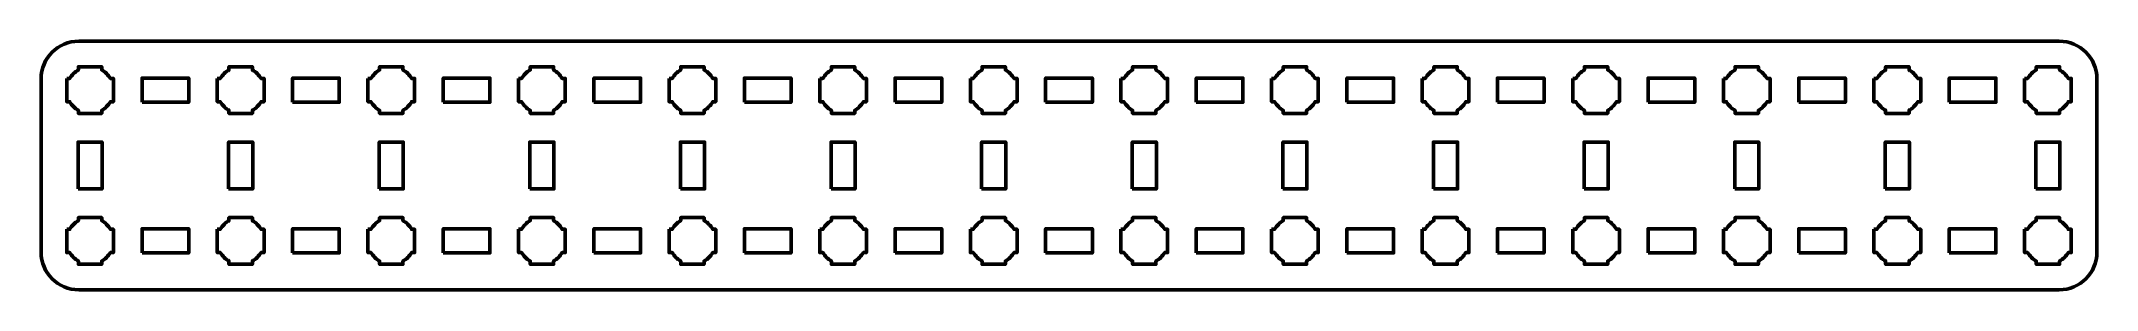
# Model space of a CAD drawing. Header units: centimetres. Extents: x -24.1 to 3.1, y -16.5 to -13.2.
import ezdxf

# ---------------------------------------------------------------- set-up
doc = ezdxf.new("R2010")
doc.units = ezdxf.units.CM
doc.header["$MEASUREMENT"] = 0
doc.layers.add('Layer 1', color=7, linetype='Continuous')

msp = doc.modelspace()

# ---------------------------------------------------------------- linework, layer by layer
at = {"layer": 'Layer 1', "color": 250, "lineweight": 53}
for points in [[(-22.81, -14.01), (-22.19, -14.01), (-22.19, -13.69), (-22.81, -13.69), (-22.81, -14.01)], [(-20.81, -14.01), (-20.19, -14.01), (-20.19, -13.69), (-20.81, -13.69), (-20.81, -14.01)], [(-18.81, -14.01), (-18.19, -14.01), (-18.19, -13.69), (-18.81, -13.69), (-18.81, -14.01)], [(-16.81, -14.01), (-16.19, -14.01), (-16.19, -13.69), (-16.81, -13.69), (-16.81, -14.01)], [(-14.81, -14.01), (-14.19, -14.01), (-14.19, -13.69), (-14.81, -13.69), (-14.81, -14.01)], [(-12.81, -14.01), (-12.19, -14.01), (-12.19, -13.69), (-12.81, -13.69), (-12.81, -14.01)], [(-10.81, -14.01), (-10.19, -14.01), (-10.19, -13.69), (-10.81, -13.69), (-10.81, -14.01)], [(-8.81, -14.01), (-8.19, -14.01), (-8.19, -13.69), (-8.81, -13.69), (-8.81, -14.01)], [(-6.81, -14.01), (-6.19, -14.01), (-6.19, -13.69), (-6.81, -13.69), (-6.81, -14.01)], [(-4.81, -14.01), (-4.19, -14.01), (-4.19, -13.69), (-4.81, -13.69), (-4.81, -14.01)], [(-2.81, -14.01), (-2.19, -14.01), (-2.19, -13.69), (-2.81, -13.69), (-2.81, -14.01)], [(-0.81, -14.01), (-0.19, -14.01), (-0.19, -13.69), (-0.81, -13.69), (-0.81, -14.01)], [(1.19, -14.01), (1.81, -14.01), (1.81, -13.69), (1.19, -13.69), (1.19, -14.01)], [(-23.66, -15.16), (-23.34, -15.16), (-23.34, -14.54), (-23.66, -14.54), (-23.66, -15.16)], [(-21.66, -15.16), (-21.34, -15.16), (-21.34, -14.54), (-21.66, -14.54), (-21.66, -15.16)], [(-19.66, -15.16), (-19.34, -15.16), (-19.34, -14.54), (-19.66, -14.54), (-19.66, -15.16)], [(-17.66, -15.16), (-17.34, -15.16), (-17.34, -14.54), (-17.66, -14.54), (-17.66, -15.16)], [(-15.66, -15.16), (-15.34, -15.16), (-15.34, -14.54), (-15.66, -14.54), (-15.66, -15.16)], [(-13.66, -15.16), (-13.34, -15.16), (-13.34, -14.54), (-13.66, -14.54), (-13.66, -15.16)], [(-11.66, -15.16), (-11.34, -15.16), (-11.34, -14.54), (-11.66, -14.54), (-11.66, -15.16)], [(-9.66, -15.16), (-9.34, -15.16), (-9.34, -14.54), (-9.66, -14.54), (-9.66, -15.16)], [(-7.66, -15.16), (-7.34, -15.16), (-7.34, -14.54), (-7.66, -14.54), (-7.66, -15.16)], [(-5.66, -15.16), (-5.34, -15.16), (-5.34, -14.54), (-5.66, -14.54), (-5.66, -15.16)], [(-3.66, -15.16), (-3.34, -15.16), (-3.34, -14.54), (-3.66, -14.54), (-3.66, -15.16)], [(-1.66, -15.16), (-1.34, -15.16), (-1.34, -14.54), (-1.66, -14.54), (-1.66, -15.16)], [(0.34, -15.16), (0.66, -15.16), (0.66, -14.54), (0.34, -14.54), (0.34, -15.16)], [(2.34, -15.16), (2.66, -15.16), (2.66, -14.54), (2.34, -14.54), (2.34, -15.16)], [(-22.81, -16.01), (-22.19, -16.01), (-22.19, -15.69), (-22.81, -15.69), (-22.81, -16.01)], [(-20.81, -16.01), (-20.19, -16.01), (-20.19, -15.69), (-20.81, -15.69), (-20.81, -16.01)], [(-18.81, -16.01), (-18.19, -16.01), (-18.19, -15.69), (-18.81, -15.69), (-18.81, -16.01)], [(-16.81, -16.01), (-16.19, -16.01), (-16.19, -15.69), (-16.81, -15.69), (-16.81, -16.01)], [(-14.81, -16.01), (-14.19, -16.01), (-14.19, -15.69), (-14.81, -15.69), (-14.81, -16.01)], [(-12.81, -16.01), (-12.19, -16.01), (-12.19, -15.69), (-12.81, -15.69), (-12.81, -16.01)], [(-10.81, -16.01), (-10.19, -16.01), (-10.19, -15.69), (-10.81, -15.69), (-10.81, -16.01)], [(-8.81, -16.01), (-8.19, -16.01), (-8.19, -15.69), (-8.81, -15.69), (-8.81, -16.01)], [(-6.81, -16.01), (-6.19, -16.01), (-6.19, -15.69), (-6.81, -15.69), (-6.81, -16.01)], [(-4.81, -16.01), (-4.19, -16.01), (-4.19, -15.69), (-4.81, -15.69), (-4.81, -16.01)], [(-2.81, -16.01), (-2.19, -16.01), (-2.19, -15.69), (-2.81, -15.69), (-2.81, -16.01)], [(-0.81, -16.01), (-0.19, -16.01), (-0.19, -15.69), (-0.81, -15.69), (-0.81, -16.01)], [(1.19, -16.01), (1.81, -16.01), (1.81, -15.69), (1.19, -15.69), (1.19, -16.01)]]:
    msp.add_lwpolyline(points, close=True, dxfattribs=at)
msp.add_open_spline([(-24.15, -16), (-24.15, -16), (-24.15, -13.7), (-24.15, -13.7), (-24.15, -13.7), (-24.15, -13.42391), (-23.92609, -13.2), (-23.65, -13.2), (-23.65, -13.2), (-23.65, -13.2), (2.65, -13.2), (2.65, -13.2), (2.65, -13.2), (2.92609, -13.2), (3.15, -13.42391), (3.15, -13.7), (3.15, -13.7), (3.15, -13.7), (3.15, -16), (3.15, -16), (3.15, -16), (3.15, -16.27609), (2.92609, -16.5), (2.65, -16.5), (2.65, -16.5), (2.65, -16.5), (-23.65, -16.5), (-23.65, -16.5), (-23.65, -16.5), (-23.92609, -16.5), (-24.15, -16.27609), (-24.15, -16)], degree=3, knots=[0, 0, 0, 0, 0.125, 0.125, 0.125, 0.125, 0.25, 0.25, 0.25, 0.25, 0.375, 0.375, 0.375, 0.375, 0.5, 0.5, 0.5, 0.5, 0.625, 0.625, 0.625, 0.625, 0.75, 0.75, 0.75, 0.75, 0.875, 0.875, 0.875, 0.875, 1, 1, 1, 1], dxfattribs=at)
at = {"layer": 'Layer 1', "lineweight": 53}
for points in [[(-23.81, -13.695), (-23.81, -13.695), (-23.76851, -13.695), (-23.76851, -13.695), (-23.76851, -13.695), (-23.74128, -13.64795), (-23.70205, -13.60872), (-23.655, -13.58149), (-23.655, -13.58149), (-23.655, -13.58149), (-23.655, -13.54), (-23.655, -13.54), (-23.655, -13.54), (-23.655, -13.54), (-23.5, -13.54), (-23.5, -13.54), (-23.5, -13.54), (-23.5, -13.54), (-23.345, -13.54), (-23.345, -13.54), (-23.345, -13.54), (-23.345, -13.54), (-23.345, -13.58149), (-23.345, -13.58149), (-23.345, -13.58149), (-23.29795, -13.60872), (-23.25872, -13.64795), (-23.23149, -13.695), (-23.23149, -13.695), (-23.23149, -13.695), (-23.19, -13.695), (-23.19, -13.695), (-23.19, -13.695), (-23.19, -13.695), (-23.19, -13.85), (-23.19, -13.85), (-23.19, -13.85), (-23.19, -13.85), (-23.19, -14.005), (-23.19, -14.005), (-23.19, -14.005), (-23.19, -14.005), (-23.23149, -14.005), (-23.23149, -14.005), (-23.23149, -14.005), (-23.25872, -14.05205), (-23.29795, -14.09128), (-23.345, -14.11851), (-23.345, -14.11851), (-23.345, -14.11851), (-23.345, -14.16), (-23.345, -14.16), (-23.345, -14.16), (-23.345, -14.16), (-23.5, -14.16), (-23.5, -14.16), (-23.5, -14.16), (-23.5, -14.16), (-23.655, -14.16), (-23.655, -14.16), (-23.655, -14.16), (-23.655, -14.16), (-23.655, -14.11851), (-23.655, -14.11851), (-23.655, -14.11851), (-23.70205, -14.09128), (-23.74128, -14.05205), (-23.76851, -14.005), (-23.76851, -14.005), (-23.76851, -14.005), (-23.81, -14.005), (-23.81, -14.005), (-23.81, -14.005), (-23.81, -14.005), (-23.81, -13.85), (-23.81, -13.85), (-23.81, -13.85), (-23.81, -13.85), (-23.81, -13.695), (-23.81, -13.695)], [(-21.81, -13.695), (-21.81, -13.695), (-21.76851, -13.695), (-21.76851, -13.695), (-21.76851, -13.695), (-21.74128, -13.64795), (-21.70205, -13.60872), (-21.655, -13.58149), (-21.655, -13.58149), (-21.655, -13.58149), (-21.655, -13.54), (-21.655, -13.54), (-21.655, -13.54), (-21.655, -13.54), (-21.5, -13.54), (-21.5, -13.54), (-21.5, -13.54), (-21.5, -13.54), (-21.345, -13.54), (-21.345, -13.54), (-21.345, -13.54), (-21.345, -13.54), (-21.345, -13.58149), (-21.345, -13.58149), (-21.345, -13.58149), (-21.29795, -13.60872), (-21.25872, -13.64795), (-21.23149, -13.695), (-21.23149, -13.695), (-21.23149, -13.695), (-21.19, -13.695), (-21.19, -13.695), (-21.19, -13.695), (-21.19, -13.695), (-21.19, -13.85), (-21.19, -13.85), (-21.19, -13.85), (-21.19, -13.85), (-21.19, -14.005), (-21.19, -14.005), (-21.19, -14.005), (-21.19, -14.005), (-21.23149, -14.005), (-21.23149, -14.005), (-21.23149, -14.005), (-21.25872, -14.05205), (-21.29795, -14.09128), (-21.345, -14.11851), (-21.345, -14.11851), (-21.345, -14.11851), (-21.345, -14.16), (-21.345, -14.16), (-21.345, -14.16), (-21.345, -14.16), (-21.5, -14.16), (-21.5, -14.16), (-21.5, -14.16), (-21.5, -14.16), (-21.655, -14.16), (-21.655, -14.16), (-21.655, -14.16), (-21.655, -14.16), (-21.655, -14.11851), (-21.655, -14.11851), (-21.655, -14.11851), (-21.70205, -14.09128), (-21.74128, -14.05205), (-21.76851, -14.005), (-21.76851, -14.005), (-21.76851, -14.005), (-21.81, -14.005), (-21.81, -14.005), (-21.81, -14.005), (-21.81, -14.005), (-21.81, -13.85), (-21.81, -13.85), (-21.81, -13.85), (-21.81, -13.85), (-21.81, -13.695), (-21.81, -13.695)], [(-19.81, -13.695), (-19.81, -13.695), (-19.76851, -13.695), (-19.76851, -13.695), (-19.76851, -13.695), (-19.74128, -13.64795), (-19.70205, -13.60872), (-19.655, -13.58149), (-19.655, -13.58149), (-19.655, -13.58149), (-19.655, -13.54), (-19.655, -13.54), (-19.655, -13.54), (-19.655, -13.54), (-19.5, -13.54), (-19.5, -13.54), (-19.5, -13.54), (-19.5, -13.54), (-19.345, -13.54), (-19.345, -13.54), (-19.345, -13.54), (-19.345, -13.54), (-19.345, -13.58149), (-19.345, -13.58149), (-19.345, -13.58149), (-19.29795, -13.60872), (-19.25872, -13.64795), (-19.23149, -13.695), (-19.23149, -13.695), (-19.23149, -13.695), (-19.19, -13.695), (-19.19, -13.695), (-19.19, -13.695), (-19.19, -13.695), (-19.19, -13.85), (-19.19, -13.85), (-19.19, -13.85), (-19.19, -13.85), (-19.19, -14.005), (-19.19, -14.005), (-19.19, -14.005), (-19.19, -14.005), (-19.23149, -14.005), (-19.23149, -14.005), (-19.23149, -14.005), (-19.25872, -14.05205), (-19.29795, -14.09128), (-19.345, -14.11851), (-19.345, -14.11851), (-19.345, -14.11851), (-19.345, -14.16), (-19.345, -14.16), (-19.345, -14.16), (-19.345, -14.16), (-19.5, -14.16), (-19.5, -14.16), (-19.5, -14.16), (-19.5, -14.16), (-19.655, -14.16), (-19.655, -14.16), (-19.655, -14.16), (-19.655, -14.16), (-19.655, -14.11851), (-19.655, -14.11851), (-19.655, -14.11851), (-19.70205, -14.09128), (-19.74128, -14.05205), (-19.76851, -14.005), (-19.76851, -14.005), (-19.76851, -14.005), (-19.81, -14.005), (-19.81, -14.005), (-19.81, -14.005), (-19.81, -14.005), (-19.81, -13.85), (-19.81, -13.85), (-19.81, -13.85), (-19.81, -13.85), (-19.81, -13.695), (-19.81, -13.695)], [(-17.81, -13.695), (-17.81, -13.695), (-17.76851, -13.695), (-17.76851, -13.695), (-17.76851, -13.695), (-17.74128, -13.64795), (-17.70205, -13.60872), (-17.655, -13.58149), (-17.655, -13.58149), (-17.655, -13.58149), (-17.655, -13.54), (-17.655, -13.54), (-17.655, -13.54), (-17.655, -13.54), (-17.5, -13.54), (-17.5, -13.54), (-17.5, -13.54), (-17.5, -13.54), (-17.345, -13.54), (-17.345, -13.54), (-17.345, -13.54), (-17.345, -13.54), (-17.345, -13.58149), (-17.345, -13.58149), (-17.345, -13.58149), (-17.29795, -13.60872), (-17.25872, -13.64795), (-17.23149, -13.695), (-17.23149, -13.695), (-17.23149, -13.695), (-17.19, -13.695), (-17.19, -13.695), (-17.19, -13.695), (-17.19, -13.695), (-17.19, -13.85), (-17.19, -13.85), (-17.19, -13.85), (-17.19, -13.85), (-17.19, -14.005), (-17.19, -14.005), (-17.19, -14.005), (-17.19, -14.005), (-17.23149, -14.005), (-17.23149, -14.005), (-17.23149, -14.005), (-17.25872, -14.05205), (-17.29795, -14.09128), (-17.345, -14.11851), (-17.345, -14.11851), (-17.345, -14.11851), (-17.345, -14.16), (-17.345, -14.16), (-17.345, -14.16), (-17.345, -14.16), (-17.5, -14.16), (-17.5, -14.16), (-17.5, -14.16), (-17.5, -14.16), (-17.655, -14.16), (-17.655, -14.16), (-17.655, -14.16), (-17.655, -14.16), (-17.655, -14.11851), (-17.655, -14.11851), (-17.655, -14.11851), (-17.70205, -14.09128), (-17.74128, -14.05205), (-17.76851, -14.005), (-17.76851, -14.005), (-17.76851, -14.005), (-17.81, -14.005), (-17.81, -14.005), (-17.81, -14.005), (-17.81, -14.005), (-17.81, -13.85), (-17.81, -13.85), (-17.81, -13.85), (-17.81, -13.85), (-17.81, -13.695), (-17.81, -13.695)], [(-15.81, -13.695), (-15.81, -13.695), (-15.76851, -13.695), (-15.76851, -13.695), (-15.76851, -13.695), (-15.74128, -13.64795), (-15.70205, -13.60872), (-15.655, -13.58149), (-15.655, -13.58149), (-15.655, -13.58149), (-15.655, -13.54), (-15.655, -13.54), (-15.655, -13.54), (-15.655, -13.54), (-15.5, -13.54), (-15.5, -13.54), (-15.5, -13.54), (-15.5, -13.54), (-15.345, -13.54), (-15.345, -13.54), (-15.345, -13.54), (-15.345, -13.54), (-15.345, -13.58149), (-15.345, -13.58149), (-15.345, -13.58149), (-15.29795, -13.60872), (-15.25872, -13.64795), (-15.23149, -13.695), (-15.23149, -13.695), (-15.23149, -13.695), (-15.19, -13.695), (-15.19, -13.695), (-15.19, -13.695), (-15.19, -13.695), (-15.19, -13.85), (-15.19, -13.85), (-15.19, -13.85), (-15.19, -13.85), (-15.19, -14.005), (-15.19, -14.005), (-15.19, -14.005), (-15.19, -14.005), (-15.23149, -14.005), (-15.23149, -14.005), (-15.23149, -14.005), (-15.25872, -14.05205), (-15.29795, -14.09128), (-15.345, -14.11851), (-15.345, -14.11851), (-15.345, -14.11851), (-15.345, -14.16), (-15.345, -14.16), (-15.345, -14.16), (-15.345, -14.16), (-15.5, -14.16), (-15.5, -14.16), (-15.5, -14.16), (-15.5, -14.16), (-15.655, -14.16), (-15.655, -14.16), (-15.655, -14.16), (-15.655, -14.16), (-15.655, -14.11851), (-15.655, -14.11851), (-15.655, -14.11851), (-15.70205, -14.09128), (-15.74128, -14.05205), (-15.76851, -14.005), (-15.76851, -14.005), (-15.76851, -14.005), (-15.81, -14.005), (-15.81, -14.005), (-15.81, -14.005), (-15.81, -14.005), (-15.81, -13.85), (-15.81, -13.85), (-15.81, -13.85), (-15.81, -13.85), (-15.81, -13.695), (-15.81, -13.695)], [(-13.81, -13.695), (-13.81, -13.695), (-13.76851, -13.695), (-13.76851, -13.695), (-13.76851, -13.695), (-13.74128, -13.64795), (-13.70205, -13.60872), (-13.655, -13.58149), (-13.655, -13.58149), (-13.655, -13.58149), (-13.655, -13.54), (-13.655, -13.54), (-13.655, -13.54), (-13.655, -13.54), (-13.5, -13.54), (-13.5, -13.54), (-13.5, -13.54), (-13.5, -13.54), (-13.345, -13.54), (-13.345, -13.54), (-13.345, -13.54), (-13.345, -13.54), (-13.345, -13.58149), (-13.345, -13.58149), (-13.345, -13.58149), (-13.29795, -13.60872), (-13.25872, -13.64795), (-13.23149, -13.695), (-13.23149, -13.695), (-13.23149, -13.695), (-13.19, -13.695), (-13.19, -13.695), (-13.19, -13.695), (-13.19, -13.695), (-13.19, -13.85), (-13.19, -13.85), (-13.19, -13.85), (-13.19, -13.85), (-13.19, -14.005), (-13.19, -14.005), (-13.19, -14.005), (-13.19, -14.005), (-13.23149, -14.005), (-13.23149, -14.005), (-13.23149, -14.005), (-13.25872, -14.05205), (-13.29795, -14.09128), (-13.345, -14.11851), (-13.345, -14.11851), (-13.345, -14.11851), (-13.345, -14.16), (-13.345, -14.16), (-13.345, -14.16), (-13.345, -14.16), (-13.5, -14.16), (-13.5, -14.16), (-13.5, -14.16), (-13.5, -14.16), (-13.655, -14.16), (-13.655, -14.16), (-13.655, -14.16), (-13.655, -14.16), (-13.655, -14.11851), (-13.655, -14.11851), (-13.655, -14.11851), (-13.70205, -14.09128), (-13.74128, -14.05205), (-13.76851, -14.005), (-13.76851, -14.005), (-13.76851, -14.005), (-13.81, -14.005), (-13.81, -14.005), (-13.81, -14.005), (-13.81, -14.005), (-13.81, -13.85), (-13.81, -13.85), (-13.81, -13.85), (-13.81, -13.85), (-13.81, -13.695), (-13.81, -13.695)], [(-11.81, -13.695), (-11.81, -13.695), (-11.76851, -13.695), (-11.76851, -13.695), (-11.76851, -13.695), (-11.74128, -13.64795), (-11.70205, -13.60872), (-11.655, -13.58149), (-11.655, -13.58149), (-11.655, -13.58149), (-11.655, -13.54), (-11.655, -13.54), (-11.655, -13.54), (-11.655, -13.54), (-11.5, -13.54), (-11.5, -13.54), (-11.5, -13.54), (-11.5, -13.54), (-11.345, -13.54), (-11.345, -13.54), (-11.345, -13.54), (-11.345, -13.54), (-11.345, -13.58149), (-11.345, -13.58149), (-11.345, -13.58149), (-11.29795, -13.60872), (-11.25872, -13.64795), (-11.23149, -13.695), (-11.23149, -13.695), (-11.23149, -13.695), (-11.19, -13.695), (-11.19, -13.695), (-11.19, -13.695), (-11.19, -13.695), (-11.19, -13.85), (-11.19, -13.85), (-11.19, -13.85), (-11.19, -13.85), (-11.19, -14.005), (-11.19, -14.005), (-11.19, -14.005), (-11.19, -14.005), (-11.23149, -14.005), (-11.23149, -14.005), (-11.23149, -14.005), (-11.25872, -14.05205), (-11.29795, -14.09128), (-11.345, -14.11851), (-11.345, -14.11851), (-11.345, -14.11851), (-11.345, -14.16), (-11.345, -14.16), (-11.345, -14.16), (-11.345, -14.16), (-11.5, -14.16), (-11.5, -14.16), (-11.5, -14.16), (-11.5, -14.16), (-11.655, -14.16), (-11.655, -14.16), (-11.655, -14.16), (-11.655, -14.16), (-11.655, -14.11851), (-11.655, -14.11851), (-11.655, -14.11851), (-11.70205, -14.09128), (-11.74128, -14.05205), (-11.76851, -14.005), (-11.76851, -14.005), (-11.76851, -14.005), (-11.81, -14.005), (-11.81, -14.005), (-11.81, -14.005), (-11.81, -14.005), (-11.81, -13.85), (-11.81, -13.85), (-11.81, -13.85), (-11.81, -13.85), (-11.81, -13.695), (-11.81, -13.695)], [(-9.81, -13.695), (-9.81, -13.695), (-9.76851, -13.695), (-9.76851, -13.695), (-9.76851, -13.695), (-9.74128, -13.64795), (-9.70205, -13.60872), (-9.655, -13.58149), (-9.655, -13.58149), (-9.655, -13.58149), (-9.655, -13.54), (-9.655, -13.54), (-9.655, -13.54), (-9.655, -13.54), (-9.5, -13.54), (-9.5, -13.54), (-9.5, -13.54), (-9.5, -13.54), (-9.345, -13.54), (-9.345, -13.54), (-9.345, -13.54), (-9.345, -13.54), (-9.345, -13.58149), (-9.345, -13.58149), (-9.345, -13.58149), (-9.29795, -13.60872), (-9.25872, -13.64795), (-9.23149, -13.695), (-9.23149, -13.695), (-9.23149, -13.695), (-9.19, -13.695), (-9.19, -13.695), (-9.19, -13.695), (-9.19, -13.695), (-9.19, -13.85), (-9.19, -13.85), (-9.19, -13.85), (-9.19, -13.85), (-9.19, -14.005), (-9.19, -14.005), (-9.19, -14.005), (-9.19, -14.005), (-9.23149, -14.005), (-9.23149, -14.005), (-9.23149, -14.005), (-9.25872, -14.05205), (-9.29795, -14.09128), (-9.345, -14.11851), (-9.345, -14.11851), (-9.345, -14.11851), (-9.345, -14.16), (-9.345, -14.16), (-9.345, -14.16), (-9.345, -14.16), (-9.5, -14.16), (-9.5, -14.16), (-9.5, -14.16), (-9.5, -14.16), (-9.655, -14.16), (-9.655, -14.16), (-9.655, -14.16), (-9.655, -14.16), (-9.655, -14.11851), (-9.655, -14.11851), (-9.655, -14.11851), (-9.70205, -14.09128), (-9.74128, -14.05205), (-9.76851, -14.005), (-9.76851, -14.005), (-9.76851, -14.005), (-9.81, -14.005), (-9.81, -14.005), (-9.81, -14.005), (-9.81, -14.005), (-9.81, -13.85), (-9.81, -13.85), (-9.81, -13.85), (-9.81, -13.85), (-9.81, -13.695), (-9.81, -13.695)], [(-7.81, -13.695), (-7.81, -13.695), (-7.76851, -13.695), (-7.76851, -13.695), (-7.76851, -13.695), (-7.74128, -13.64795), (-7.70205, -13.60872), (-7.655, -13.58149), (-7.655, -13.58149), (-7.655, -13.58149), (-7.655, -13.54), (-7.655, -13.54), (-7.655, -13.54), (-7.655, -13.54), (-7.5, -13.54), (-7.5, -13.54), (-7.5, -13.54), (-7.5, -13.54), (-7.345, -13.54), (-7.345, -13.54), (-7.345, -13.54), (-7.345, -13.54), (-7.345, -13.58149), (-7.345, -13.58149), (-7.345, -13.58149), (-7.29795, -13.60872), (-7.25872, -13.64795), (-7.23149, -13.695), (-7.23149, -13.695), (-7.23149, -13.695), (-7.19, -13.695), (-7.19, -13.695), (-7.19, -13.695), (-7.19, -13.695), (-7.19, -13.85), (-7.19, -13.85), (-7.19, -13.85), (-7.19, -13.85), (-7.19, -14.005), (-7.19, -14.005), (-7.19, -14.005), (-7.19, -14.005), (-7.23149, -14.005), (-7.23149, -14.005), (-7.23149, -14.005), (-7.25872, -14.05205), (-7.29795, -14.09128), (-7.345, -14.11851), (-7.345, -14.11851), (-7.345, -14.11851), (-7.345, -14.16), (-7.345, -14.16), (-7.345, -14.16), (-7.345, -14.16), (-7.5, -14.16), (-7.5, -14.16), (-7.5, -14.16), (-7.5, -14.16), (-7.655, -14.16), (-7.655, -14.16), (-7.655, -14.16), (-7.655, -14.16), (-7.655, -14.11851), (-7.655, -14.11851), (-7.655, -14.11851), (-7.70205, -14.09128), (-7.74128, -14.05205), (-7.76851, -14.005), (-7.76851, -14.005), (-7.76851, -14.005), (-7.81, -14.005), (-7.81, -14.005), (-7.81, -14.005), (-7.81, -14.005), (-7.81, -13.85), (-7.81, -13.85), (-7.81, -13.85), (-7.81, -13.85), (-7.81, -13.695), (-7.81, -13.695)], [(-5.81, -13.695), (-5.81, -13.695), (-5.76851, -13.695), (-5.76851, -13.695), (-5.76851, -13.695), (-5.74128, -13.64795), (-5.70205, -13.60872), (-5.655, -13.58149), (-5.655, -13.58149), (-5.655, -13.58149), (-5.655, -13.54), (-5.655, -13.54), (-5.655, -13.54), (-5.655, -13.54), (-5.5, -13.54), (-5.5, -13.54), (-5.5, -13.54), (-5.5, -13.54), (-5.345, -13.54), (-5.345, -13.54), (-5.345, -13.54), (-5.345, -13.54), (-5.345, -13.58149), (-5.345, -13.58149), (-5.345, -13.58149), (-5.29795, -13.60872), (-5.25872, -13.64795), (-5.23149, -13.695), (-5.23149, -13.695), (-5.23149, -13.695), (-5.19, -13.695), (-5.19, -13.695), (-5.19, -13.695), (-5.19, -13.695), (-5.19, -13.85), (-5.19, -13.85), (-5.19, -13.85), (-5.19, -13.85), (-5.19, -14.005), (-5.19, -14.005), (-5.19, -14.005), (-5.19, -14.005), (-5.23149, -14.005), (-5.23149, -14.005), (-5.23149, -14.005), (-5.25872, -14.05205), (-5.29795, -14.09128), (-5.345, -14.11851), (-5.345, -14.11851), (-5.345, -14.11851), (-5.345, -14.16), (-5.345, -14.16), (-5.345, -14.16), (-5.345, -14.16), (-5.5, -14.16), (-5.5, -14.16), (-5.5, -14.16), (-5.5, -14.16), (-5.655, -14.16), (-5.655, -14.16), (-5.655, -14.16), (-5.655, -14.16), (-5.655, -14.11851), (-5.655, -14.11851), (-5.655, -14.11851), (-5.70205, -14.09128), (-5.74128, -14.05205), (-5.76851, -14.005), (-5.76851, -14.005), (-5.76851, -14.005), (-5.81, -14.005), (-5.81, -14.005), (-5.81, -14.005), (-5.81, -14.005), (-5.81, -13.85), (-5.81, -13.85), (-5.81, -13.85), (-5.81, -13.85), (-5.81, -13.695), (-5.81, -13.695)], [(-3.81, -13.695), (-3.81, -13.695), (-3.76851, -13.695), (-3.76851, -13.695), (-3.76851, -13.695), (-3.74128, -13.64795), (-3.70205, -13.60872), (-3.655, -13.58149), (-3.655, -13.58149), (-3.655, -13.58149), (-3.655, -13.54), (-3.655, -13.54), (-3.655, -13.54), (-3.655, -13.54), (-3.5, -13.54), (-3.5, -13.54), (-3.5, -13.54), (-3.5, -13.54), (-3.345, -13.54), (-3.345, -13.54), (-3.345, -13.54), (-3.345, -13.54), (-3.345, -13.58149), (-3.345, -13.58149), (-3.345, -13.58149), (-3.29795, -13.60872), (-3.25872, -13.64795), (-3.23149, -13.695), (-3.23149, -13.695), (-3.23149, -13.695), (-3.19, -13.695), (-3.19, -13.695), (-3.19, -13.695), (-3.19, -13.695), (-3.19, -13.85), (-3.19, -13.85), (-3.19, -13.85), (-3.19, -13.85), (-3.19, -14.005), (-3.19, -14.005), (-3.19, -14.005), (-3.19, -14.005), (-3.23149, -14.005), (-3.23149, -14.005), (-3.23149, -14.005), (-3.25872, -14.05205), (-3.29795, -14.09128), (-3.345, -14.11851), (-3.345, -14.11851), (-3.345, -14.11851), (-3.345, -14.16), (-3.345, -14.16), (-3.345, -14.16), (-3.345, -14.16), (-3.5, -14.16), (-3.5, -14.16), (-3.5, -14.16), (-3.5, -14.16), (-3.655, -14.16), (-3.655, -14.16), (-3.655, -14.16), (-3.655, -14.16), (-3.655, -14.11851), (-3.655, -14.11851), (-3.655, -14.11851), (-3.70205, -14.09128), (-3.74128, -14.05205), (-3.76851, -14.005), (-3.76851, -14.005), (-3.76851, -14.005), (-3.81, -14.005), (-3.81, -14.005), (-3.81, -14.005), (-3.81, -14.005), (-3.81, -13.85), (-3.81, -13.85), (-3.81, -13.85), (-3.81, -13.85), (-3.81, -13.695), (-3.81, -13.695)], [(-1.81, -13.695), (-1.81, -13.695), (-1.76851, -13.695), (-1.76851, -13.695), (-1.76851, -13.695), (-1.74128, -13.64795), (-1.70205, -13.60872), (-1.655, -13.58149), (-1.655, -13.58149), (-1.655, -13.58149), (-1.655, -13.54), (-1.655, -13.54), (-1.655, -13.54), (-1.655, -13.54), (-1.5, -13.54), (-1.5, -13.54), (-1.5, -13.54), (-1.5, -13.54), (-1.345, -13.54), (-1.345, -13.54), (-1.345, -13.54), (-1.345, -13.54), (-1.345, -13.58149), (-1.345, -13.58149), (-1.345, -13.58149), (-1.29795, -13.60872), (-1.25872, -13.64795), (-1.23149, -13.695), (-1.23149, -13.695), (-1.23149, -13.695), (-1.19, -13.695), (-1.19, -13.695), (-1.19, -13.695), (-1.19, -13.695), (-1.19, -13.85), (-1.19, -13.85), (-1.19, -13.85), (-1.19, -13.85), (-1.19, -14.005), (-1.19, -14.005), (-1.19, -14.005), (-1.19, -14.005), (-1.23149, -14.005), (-1.23149, -14.005), (-1.23149, -14.005), (-1.25872, -14.05205), (-1.29795, -14.09128), (-1.345, -14.11851), (-1.345, -14.11851), (-1.345, -14.11851), (-1.345, -14.16), (-1.345, -14.16), (-1.345, -14.16), (-1.345, -14.16), (-1.5, -14.16), (-1.5, -14.16), (-1.5, -14.16), (-1.5, -14.16), (-1.655, -14.16), (-1.655, -14.16), (-1.655, -14.16), (-1.655, -14.16), (-1.655, -14.11851), (-1.655, -14.11851), (-1.655, -14.11851), (-1.70205, -14.09128), (-1.74128, -14.05205), (-1.76851, -14.005), (-1.76851, -14.005), (-1.76851, -14.005), (-1.81, -14.005), (-1.81, -14.005), (-1.81, -14.005), (-1.81, -14.005), (-1.81, -13.85), (-1.81, -13.85), (-1.81, -13.85), (-1.81, -13.85), (-1.81, -13.695), (-1.81, -13.695)], [(0.19, -13.695), (0.19, -13.695), (0.23149, -13.695), (0.23149, -13.695), (0.23149, -13.695), (0.25872, -13.64795), (0.29795, -13.60872), (0.345, -13.58149), (0.345, -13.58149), (0.345, -13.58149), (0.345, -13.54), (0.345, -13.54), (0.345, -13.54), (0.345, -13.54), (0.5, -13.54), (0.5, -13.54), (0.5, -13.54), (0.5, -13.54), (0.655, -13.54), (0.655, -13.54), (0.655, -13.54), (0.655, -13.54), (0.655, -13.58149), (0.655, -13.58149), (0.655, -13.58149), (0.70205, -13.60872), (0.74128, -13.64795), (0.76851, -13.695), (0.76851, -13.695), (0.76851, -13.695), (0.81, -13.695), (0.81, -13.695), (0.81, -13.695), (0.81, -13.695), (0.81, -13.85), (0.81, -13.85), (0.81, -13.85), (0.81, -13.85), (0.81, -14.005), (0.81, -14.005), (0.81, -14.005), (0.81, -14.005), (0.76851, -14.005), (0.76851, -14.005), (0.76851, -14.005), (0.74128, -14.05205), (0.70205, -14.09128), (0.655, -14.11851), (0.655, -14.11851), (0.655, -14.11851), (0.655, -14.16), (0.655, -14.16), (0.655, -14.16), (0.655, -14.16), (0.5, -14.16), (0.5, -14.16), (0.5, -14.16), (0.5, -14.16), (0.345, -14.16), (0.345, -14.16), (0.345, -14.16), (0.345, -14.16), (0.345, -14.11851), (0.345, -14.11851), (0.345, -14.11851), (0.29795, -14.09128), (0.25872, -14.05205), (0.23149, -14.005), (0.23149, -14.005), (0.23149, -14.005), (0.19, -14.005), (0.19, -14.005), (0.19, -14.005), (0.19, -14.005), (0.19, -13.85), (0.19, -13.85), (0.19, -13.85), (0.19, -13.85), (0.19, -13.695), (0.19, -13.695)], [(2.19, -13.695), (2.19, -13.695), (2.23149, -13.695), (2.23149, -13.695), (2.23149, -13.695), (2.25872, -13.64795), (2.29795, -13.60872), (2.345, -13.58149), (2.345, -13.58149), (2.345, -13.58149), (2.345, -13.54), (2.345, -13.54), (2.345, -13.54), (2.345, -13.54), (2.5, -13.54), (2.5, -13.54), (2.5, -13.54), (2.5, -13.54), (2.655, -13.54), (2.655, -13.54), (2.655, -13.54), (2.655, -13.54), (2.655, -13.58149), (2.655, -13.58149), (2.655, -13.58149), (2.70205, -13.60872), (2.74128, -13.64795), (2.76851, -13.695), (2.76851, -13.695), (2.76851, -13.695), (2.81, -13.695), (2.81, -13.695), (2.81, -13.695), (2.81, -13.695), (2.81, -13.85), (2.81, -13.85), (2.81, -13.85), (2.81, -13.85), (2.81, -14.005), (2.81, -14.005), (2.81, -14.005), (2.81, -14.005), (2.76851, -14.005), (2.76851, -14.005), (2.76851, -14.005), (2.74128, -14.05205), (2.70205, -14.09128), (2.655, -14.11851), (2.655, -14.11851), (2.655, -14.11851), (2.655, -14.16), (2.655, -14.16), (2.655, -14.16), (2.655, -14.16), (2.5, -14.16), (2.5, -14.16), (2.5, -14.16), (2.5, -14.16), (2.345, -14.16), (2.345, -14.16), (2.345, -14.16), (2.345, -14.16), (2.345, -14.11851), (2.345, -14.11851), (2.345, -14.11851), (2.29795, -14.09128), (2.25872, -14.05205), (2.23149, -14.005), (2.23149, -14.005), (2.23149, -14.005), (2.19, -14.005), (2.19, -14.005), (2.19, -14.005), (2.19, -14.005), (2.19, -13.85), (2.19, -13.85), (2.19, -13.85), (2.19, -13.85), (2.19, -13.695), (2.19, -13.695)], [(-23.81, -15.695), (-23.81, -15.695), (-23.76851, -15.695), (-23.76851, -15.695), (-23.76851, -15.695), (-23.74128, -15.64795), (-23.70205, -15.60872), (-23.655, -15.58149), (-23.655, -15.58149), (-23.655, -15.58149), (-23.655, -15.54), (-23.655, -15.54), (-23.655, -15.54), (-23.655, -15.54), (-23.5, -15.54), (-23.5, -15.54), (-23.5, -15.54), (-23.5, -15.54), (-23.345, -15.54), (-23.345, -15.54), (-23.345, -15.54), (-23.345, -15.54), (-23.345, -15.58149), (-23.345, -15.58149), (-23.345, -15.58149), (-23.29795, -15.60872), (-23.25872, -15.64795), (-23.23149, -15.695), (-23.23149, -15.695), (-23.23149, -15.695), (-23.19, -15.695), (-23.19, -15.695), (-23.19, -15.695), (-23.19, -15.695), (-23.19, -15.85), (-23.19, -15.85), (-23.19, -15.85), (-23.19, -15.85), (-23.19, -16.005), (-23.19, -16.005), (-23.19, -16.005), (-23.19, -16.005), (-23.23149, -16.005), (-23.23149, -16.005), (-23.23149, -16.005), (-23.25872, -16.05205), (-23.29795, -16.09128), (-23.345, -16.11851), (-23.345, -16.11851), (-23.345, -16.11851), (-23.345, -16.16), (-23.345, -16.16), (-23.345, -16.16), (-23.345, -16.16), (-23.5, -16.16), (-23.5, -16.16), (-23.5, -16.16), (-23.5, -16.16), (-23.655, -16.16), (-23.655, -16.16), (-23.655, -16.16), (-23.655, -16.16), (-23.655, -16.11851), (-23.655, -16.11851), (-23.655, -16.11851), (-23.70205, -16.09128), (-23.74128, -16.05205), (-23.76851, -16.005), (-23.76851, -16.005), (-23.76851, -16.005), (-23.81, -16.005), (-23.81, -16.005), (-23.81, -16.005), (-23.81, -16.005), (-23.81, -15.85), (-23.81, -15.85), (-23.81, -15.85), (-23.81, -15.85), (-23.81, -15.695), (-23.81, -15.695)], [(-21.81, -15.695), (-21.81, -15.695), (-21.76851, -15.695), (-21.76851, -15.695), (-21.76851, -15.695), (-21.74128, -15.64795), (-21.70205, -15.60872), (-21.655, -15.58149), (-21.655, -15.58149), (-21.655, -15.58149), (-21.655, -15.54), (-21.655, -15.54), (-21.655, -15.54), (-21.655, -15.54), (-21.5, -15.54), (-21.5, -15.54), (-21.5, -15.54), (-21.5, -15.54), (-21.345, -15.54), (-21.345, -15.54), (-21.345, -15.54), (-21.345, -15.54), (-21.345, -15.58149), (-21.345, -15.58149), (-21.345, -15.58149), (-21.29795, -15.60872), (-21.25872, -15.64795), (-21.23149, -15.695), (-21.23149, -15.695), (-21.23149, -15.695), (-21.19, -15.695), (-21.19, -15.695), (-21.19, -15.695), (-21.19, -15.695), (-21.19, -15.85), (-21.19, -15.85), (-21.19, -15.85), (-21.19, -15.85), (-21.19, -16.005), (-21.19, -16.005), (-21.19, -16.005), (-21.19, -16.005), (-21.23149, -16.005), (-21.23149, -16.005), (-21.23149, -16.005), (-21.25872, -16.05205), (-21.29795, -16.09128), (-21.345, -16.11851), (-21.345, -16.11851), (-21.345, -16.11851), (-21.345, -16.16), (-21.345, -16.16), (-21.345, -16.16), (-21.345, -16.16), (-21.5, -16.16), (-21.5, -16.16), (-21.5, -16.16), (-21.5, -16.16), (-21.655, -16.16), (-21.655, -16.16), (-21.655, -16.16), (-21.655, -16.16), (-21.655, -16.11851), (-21.655, -16.11851), (-21.655, -16.11851), (-21.70205, -16.09128), (-21.74128, -16.05205), (-21.76851, -16.005), (-21.76851, -16.005), (-21.76851, -16.005), (-21.81, -16.005), (-21.81, -16.005), (-21.81, -16.005), (-21.81, -16.005), (-21.81, -15.85), (-21.81, -15.85), (-21.81, -15.85), (-21.81, -15.85), (-21.81, -15.695), (-21.81, -15.695)], [(-19.81, -15.695), (-19.81, -15.695), (-19.76851, -15.695), (-19.76851, -15.695), (-19.76851, -15.695), (-19.74128, -15.64795), (-19.70205, -15.60872), (-19.655, -15.58149), (-19.655, -15.58149), (-19.655, -15.58149), (-19.655, -15.54), (-19.655, -15.54), (-19.655, -15.54), (-19.655, -15.54), (-19.5, -15.54), (-19.5, -15.54), (-19.5, -15.54), (-19.5, -15.54), (-19.345, -15.54), (-19.345, -15.54), (-19.345, -15.54), (-19.345, -15.54), (-19.345, -15.58149), (-19.345, -15.58149), (-19.345, -15.58149), (-19.29795, -15.60872), (-19.25872, -15.64795), (-19.23149, -15.695), (-19.23149, -15.695), (-19.23149, -15.695), (-19.19, -15.695), (-19.19, -15.695), (-19.19, -15.695), (-19.19, -15.695), (-19.19, -15.85), (-19.19, -15.85), (-19.19, -15.85), (-19.19, -15.85), (-19.19, -16.005), (-19.19, -16.005), (-19.19, -16.005), (-19.19, -16.005), (-19.23149, -16.005), (-19.23149, -16.005), (-19.23149, -16.005), (-19.25872, -16.05205), (-19.29795, -16.09128), (-19.345, -16.11851), (-19.345, -16.11851), (-19.345, -16.11851), (-19.345, -16.16), (-19.345, -16.16), (-19.345, -16.16), (-19.345, -16.16), (-19.5, -16.16), (-19.5, -16.16), (-19.5, -16.16), (-19.5, -16.16), (-19.655, -16.16), (-19.655, -16.16), (-19.655, -16.16), (-19.655, -16.16), (-19.655, -16.11851), (-19.655, -16.11851), (-19.655, -16.11851), (-19.70205, -16.09128), (-19.74128, -16.05205), (-19.76851, -16.005), (-19.76851, -16.005), (-19.76851, -16.005), (-19.81, -16.005), (-19.81, -16.005), (-19.81, -16.005), (-19.81, -16.005), (-19.81, -15.85), (-19.81, -15.85), (-19.81, -15.85), (-19.81, -15.85), (-19.81, -15.695), (-19.81, -15.695)], [(-17.81, -15.695), (-17.81, -15.695), (-17.76851, -15.695), (-17.76851, -15.695), (-17.76851, -15.695), (-17.74128, -15.64795), (-17.70205, -15.60872), (-17.655, -15.58149), (-17.655, -15.58149), (-17.655, -15.58149), (-17.655, -15.54), (-17.655, -15.54), (-17.655, -15.54), (-17.655, -15.54), (-17.5, -15.54), (-17.5, -15.54), (-17.5, -15.54), (-17.5, -15.54), (-17.345, -15.54), (-17.345, -15.54), (-17.345, -15.54), (-17.345, -15.54), (-17.345, -15.58149), (-17.345, -15.58149), (-17.345, -15.58149), (-17.29795, -15.60872), (-17.25872, -15.64795), (-17.23149, -15.695), (-17.23149, -15.695), (-17.23149, -15.695), (-17.19, -15.695), (-17.19, -15.695), (-17.19, -15.695), (-17.19, -15.695), (-17.19, -15.85), (-17.19, -15.85), (-17.19, -15.85), (-17.19, -15.85), (-17.19, -16.005), (-17.19, -16.005), (-17.19, -16.005), (-17.19, -16.005), (-17.23149, -16.005), (-17.23149, -16.005), (-17.23149, -16.005), (-17.25872, -16.05205), (-17.29795, -16.09128), (-17.345, -16.11851), (-17.345, -16.11851), (-17.345, -16.11851), (-17.345, -16.16), (-17.345, -16.16), (-17.345, -16.16), (-17.345, -16.16), (-17.5, -16.16), (-17.5, -16.16), (-17.5, -16.16), (-17.5, -16.16), (-17.655, -16.16), (-17.655, -16.16), (-17.655, -16.16), (-17.655, -16.16), (-17.655, -16.11851), (-17.655, -16.11851), (-17.655, -16.11851), (-17.70205, -16.09128), (-17.74128, -16.05205), (-17.76851, -16.005), (-17.76851, -16.005), (-17.76851, -16.005), (-17.81, -16.005), (-17.81, -16.005), (-17.81, -16.005), (-17.81, -16.005), (-17.81, -15.85), (-17.81, -15.85), (-17.81, -15.85), (-17.81, -15.85), (-17.81, -15.695), (-17.81, -15.695)], [(-15.81, -15.695), (-15.81, -15.695), (-15.76851, -15.695), (-15.76851, -15.695), (-15.76851, -15.695), (-15.74128, -15.64795), (-15.70205, -15.60872), (-15.655, -15.58149), (-15.655, -15.58149), (-15.655, -15.58149), (-15.655, -15.54), (-15.655, -15.54), (-15.655, -15.54), (-15.655, -15.54), (-15.5, -15.54), (-15.5, -15.54), (-15.5, -15.54), (-15.5, -15.54), (-15.345, -15.54), (-15.345, -15.54), (-15.345, -15.54), (-15.345, -15.54), (-15.345, -15.58149), (-15.345, -15.58149), (-15.345, -15.58149), (-15.29795, -15.60872), (-15.25872, -15.64795), (-15.23149, -15.695), (-15.23149, -15.695), (-15.23149, -15.695), (-15.19, -15.695), (-15.19, -15.695), (-15.19, -15.695), (-15.19, -15.695), (-15.19, -15.85), (-15.19, -15.85), (-15.19, -15.85), (-15.19, -15.85), (-15.19, -16.005), (-15.19, -16.005), (-15.19, -16.005), (-15.19, -16.005), (-15.23149, -16.005), (-15.23149, -16.005), (-15.23149, -16.005), (-15.25872, -16.05205), (-15.29795, -16.09128), (-15.345, -16.11851), (-15.345, -16.11851), (-15.345, -16.11851), (-15.345, -16.16), (-15.345, -16.16), (-15.345, -16.16), (-15.345, -16.16), (-15.5, -16.16), (-15.5, -16.16), (-15.5, -16.16), (-15.5, -16.16), (-15.655, -16.16), (-15.655, -16.16), (-15.655, -16.16), (-15.655, -16.16), (-15.655, -16.11851), (-15.655, -16.11851), (-15.655, -16.11851), (-15.70205, -16.09128), (-15.74128, -16.05205), (-15.76851, -16.005), (-15.76851, -16.005), (-15.76851, -16.005), (-15.81, -16.005), (-15.81, -16.005), (-15.81, -16.005), (-15.81, -16.005), (-15.81, -15.85), (-15.81, -15.85), (-15.81, -15.85), (-15.81, -15.85), (-15.81, -15.695), (-15.81, -15.695)], [(-13.81, -15.695), (-13.81, -15.695), (-13.76851, -15.695), (-13.76851, -15.695), (-13.76851, -15.695), (-13.74128, -15.64795), (-13.70205, -15.60872), (-13.655, -15.58149), (-13.655, -15.58149), (-13.655, -15.58149), (-13.655, -15.54), (-13.655, -15.54), (-13.655, -15.54), (-13.655, -15.54), (-13.5, -15.54), (-13.5, -15.54), (-13.5, -15.54), (-13.5, -15.54), (-13.345, -15.54), (-13.345, -15.54), (-13.345, -15.54), (-13.345, -15.54), (-13.345, -15.58149), (-13.345, -15.58149), (-13.345, -15.58149), (-13.29795, -15.60872), (-13.25872, -15.64795), (-13.23149, -15.695), (-13.23149, -15.695), (-13.23149, -15.695), (-13.19, -15.695), (-13.19, -15.695), (-13.19, -15.695), (-13.19, -15.695), (-13.19, -15.85), (-13.19, -15.85), (-13.19, -15.85), (-13.19, -15.85), (-13.19, -16.005), (-13.19, -16.005), (-13.19, -16.005), (-13.19, -16.005), (-13.23149, -16.005), (-13.23149, -16.005), (-13.23149, -16.005), (-13.25872, -16.05205), (-13.29795, -16.09128), (-13.345, -16.11851), (-13.345, -16.11851), (-13.345, -16.11851), (-13.345, -16.16), (-13.345, -16.16), (-13.345, -16.16), (-13.345, -16.16), (-13.5, -16.16), (-13.5, -16.16), (-13.5, -16.16), (-13.5, -16.16), (-13.655, -16.16), (-13.655, -16.16), (-13.655, -16.16), (-13.655, -16.16), (-13.655, -16.11851), (-13.655, -16.11851), (-13.655, -16.11851), (-13.70205, -16.09128), (-13.74128, -16.05205), (-13.76851, -16.005), (-13.76851, -16.005), (-13.76851, -16.005), (-13.81, -16.005), (-13.81, -16.005), (-13.81, -16.005), (-13.81, -16.005), (-13.81, -15.85), (-13.81, -15.85), (-13.81, -15.85), (-13.81, -15.85), (-13.81, -15.695), (-13.81, -15.695)], [(-11.81, -15.695), (-11.81, -15.695), (-11.76851, -15.695), (-11.76851, -15.695), (-11.76851, -15.695), (-11.74128, -15.64795), (-11.70205, -15.60872), (-11.655, -15.58149), (-11.655, -15.58149), (-11.655, -15.58149), (-11.655, -15.54), (-11.655, -15.54), (-11.655, -15.54), (-11.655, -15.54), (-11.5, -15.54), (-11.5, -15.54), (-11.5, -15.54), (-11.5, -15.54), (-11.345, -15.54), (-11.345, -15.54), (-11.345, -15.54), (-11.345, -15.54), (-11.345, -15.58149), (-11.345, -15.58149), (-11.345, -15.58149), (-11.29795, -15.60872), (-11.25872, -15.64795), (-11.23149, -15.695), (-11.23149, -15.695), (-11.23149, -15.695), (-11.19, -15.695), (-11.19, -15.695), (-11.19, -15.695), (-11.19, -15.695), (-11.19, -15.85), (-11.19, -15.85), (-11.19, -15.85), (-11.19, -15.85), (-11.19, -16.005), (-11.19, -16.005), (-11.19, -16.005), (-11.19, -16.005), (-11.23149, -16.005), (-11.23149, -16.005), (-11.23149, -16.005), (-11.25872, -16.05205), (-11.29795, -16.09128), (-11.345, -16.11851), (-11.345, -16.11851), (-11.345, -16.11851), (-11.345, -16.16), (-11.345, -16.16), (-11.345, -16.16), (-11.345, -16.16), (-11.5, -16.16), (-11.5, -16.16), (-11.5, -16.16), (-11.5, -16.16), (-11.655, -16.16), (-11.655, -16.16), (-11.655, -16.16), (-11.655, -16.16), (-11.655, -16.11851), (-11.655, -16.11851), (-11.655, -16.11851), (-11.70205, -16.09128), (-11.74128, -16.05205), (-11.76851, -16.005), (-11.76851, -16.005), (-11.76851, -16.005), (-11.81, -16.005), (-11.81, -16.005), (-11.81, -16.005), (-11.81, -16.005), (-11.81, -15.85), (-11.81, -15.85), (-11.81, -15.85), (-11.81, -15.85), (-11.81, -15.695), (-11.81, -15.695)], [(-9.81, -15.695), (-9.81, -15.695), (-9.76851, -15.695), (-9.76851, -15.695), (-9.76851, -15.695), (-9.74128, -15.64795), (-9.70205, -15.60872), (-9.655, -15.58149), (-9.655, -15.58149), (-9.655, -15.58149), (-9.655, -15.54), (-9.655, -15.54), (-9.655, -15.54), (-9.655, -15.54), (-9.5, -15.54), (-9.5, -15.54), (-9.5, -15.54), (-9.5, -15.54), (-9.345, -15.54), (-9.345, -15.54), (-9.345, -15.54), (-9.345, -15.54), (-9.345, -15.58149), (-9.345, -15.58149), (-9.345, -15.58149), (-9.29795, -15.60872), (-9.25872, -15.64795), (-9.23149, -15.695), (-9.23149, -15.695), (-9.23149, -15.695), (-9.19, -15.695), (-9.19, -15.695), (-9.19, -15.695), (-9.19, -15.695), (-9.19, -15.85), (-9.19, -15.85), (-9.19, -15.85), (-9.19, -15.85), (-9.19, -16.005), (-9.19, -16.005), (-9.19, -16.005), (-9.19, -16.005), (-9.23149, -16.005), (-9.23149, -16.005), (-9.23149, -16.005), (-9.25872, -16.05205), (-9.29795, -16.09128), (-9.345, -16.11851), (-9.345, -16.11851), (-9.345, -16.11851), (-9.345, -16.16), (-9.345, -16.16), (-9.345, -16.16), (-9.345, -16.16), (-9.5, -16.16), (-9.5, -16.16), (-9.5, -16.16), (-9.5, -16.16), (-9.655, -16.16), (-9.655, -16.16), (-9.655, -16.16), (-9.655, -16.16), (-9.655, -16.11851), (-9.655, -16.11851), (-9.655, -16.11851), (-9.70205, -16.09128), (-9.74128, -16.05205), (-9.76851, -16.005), (-9.76851, -16.005), (-9.76851, -16.005), (-9.81, -16.005), (-9.81, -16.005), (-9.81, -16.005), (-9.81, -16.005), (-9.81, -15.85), (-9.81, -15.85), (-9.81, -15.85), (-9.81, -15.85), (-9.81, -15.695), (-9.81, -15.695)], [(-7.81, -15.695), (-7.81, -15.695), (-7.76851, -15.695), (-7.76851, -15.695), (-7.76851, -15.695), (-7.74128, -15.64795), (-7.70205, -15.60872), (-7.655, -15.58149), (-7.655, -15.58149), (-7.655, -15.58149), (-7.655, -15.54), (-7.655, -15.54), (-7.655, -15.54), (-7.655, -15.54), (-7.5, -15.54), (-7.5, -15.54), (-7.5, -15.54), (-7.5, -15.54), (-7.345, -15.54), (-7.345, -15.54), (-7.345, -15.54), (-7.345, -15.54), (-7.345, -15.58149), (-7.345, -15.58149), (-7.345, -15.58149), (-7.29795, -15.60872), (-7.25872, -15.64795), (-7.23149, -15.695), (-7.23149, -15.695), (-7.23149, -15.695), (-7.19, -15.695), (-7.19, -15.695), (-7.19, -15.695), (-7.19, -15.695), (-7.19, -15.85), (-7.19, -15.85), (-7.19, -15.85), (-7.19, -15.85), (-7.19, -16.005), (-7.19, -16.005), (-7.19, -16.005), (-7.19, -16.005), (-7.23149, -16.005), (-7.23149, -16.005), (-7.23149, -16.005), (-7.25872, -16.05205), (-7.29795, -16.09128), (-7.345, -16.11851), (-7.345, -16.11851), (-7.345, -16.11851), (-7.345, -16.16), (-7.345, -16.16), (-7.345, -16.16), (-7.345, -16.16), (-7.5, -16.16), (-7.5, -16.16), (-7.5, -16.16), (-7.5, -16.16), (-7.655, -16.16), (-7.655, -16.16), (-7.655, -16.16), (-7.655, -16.16), (-7.655, -16.11851), (-7.655, -16.11851), (-7.655, -16.11851), (-7.70205, -16.09128), (-7.74128, -16.05205), (-7.76851, -16.005), (-7.76851, -16.005), (-7.76851, -16.005), (-7.81, -16.005), (-7.81, -16.005), (-7.81, -16.005), (-7.81, -16.005), (-7.81, -15.85), (-7.81, -15.85), (-7.81, -15.85), (-7.81, -15.85), (-7.81, -15.695), (-7.81, -15.695)], [(-5.81, -15.695), (-5.81, -15.695), (-5.76851, -15.695), (-5.76851, -15.695), (-5.76851, -15.695), (-5.74128, -15.64795), (-5.70205, -15.60872), (-5.655, -15.58149), (-5.655, -15.58149), (-5.655, -15.58149), (-5.655, -15.54), (-5.655, -15.54), (-5.655, -15.54), (-5.655, -15.54), (-5.5, -15.54), (-5.5, -15.54), (-5.5, -15.54), (-5.5, -15.54), (-5.345, -15.54), (-5.345, -15.54), (-5.345, -15.54), (-5.345, -15.54), (-5.345, -15.58149), (-5.345, -15.58149), (-5.345, -15.58149), (-5.29795, -15.60872), (-5.25872, -15.64795), (-5.23149, -15.695), (-5.23149, -15.695), (-5.23149, -15.695), (-5.19, -15.695), (-5.19, -15.695), (-5.19, -15.695), (-5.19, -15.695), (-5.19, -15.85), (-5.19, -15.85), (-5.19, -15.85), (-5.19, -15.85), (-5.19, -16.005), (-5.19, -16.005), (-5.19, -16.005), (-5.19, -16.005), (-5.23149, -16.005), (-5.23149, -16.005), (-5.23149, -16.005), (-5.25872, -16.05205), (-5.29795, -16.09128), (-5.345, -16.11851), (-5.345, -16.11851), (-5.345, -16.11851), (-5.345, -16.16), (-5.345, -16.16), (-5.345, -16.16), (-5.345, -16.16), (-5.5, -16.16), (-5.5, -16.16), (-5.5, -16.16), (-5.5, -16.16), (-5.655, -16.16), (-5.655, -16.16), (-5.655, -16.16), (-5.655, -16.16), (-5.655, -16.11851), (-5.655, -16.11851), (-5.655, -16.11851), (-5.70205, -16.09128), (-5.74128, -16.05205), (-5.76851, -16.005), (-5.76851, -16.005), (-5.76851, -16.005), (-5.81, -16.005), (-5.81, -16.005), (-5.81, -16.005), (-5.81, -16.005), (-5.81, -15.85), (-5.81, -15.85), (-5.81, -15.85), (-5.81, -15.85), (-5.81, -15.695), (-5.81, -15.695)], [(-3.81, -15.695), (-3.81, -15.695), (-3.76851, -15.695), (-3.76851, -15.695), (-3.76851, -15.695), (-3.74128, -15.64795), (-3.70205, -15.60872), (-3.655, -15.58149), (-3.655, -15.58149), (-3.655, -15.58149), (-3.655, -15.54), (-3.655, -15.54), (-3.655, -15.54), (-3.655, -15.54), (-3.5, -15.54), (-3.5, -15.54), (-3.5, -15.54), (-3.5, -15.54), (-3.345, -15.54), (-3.345, -15.54), (-3.345, -15.54), (-3.345, -15.54), (-3.345, -15.58149), (-3.345, -15.58149), (-3.345, -15.58149), (-3.29795, -15.60872), (-3.25872, -15.64795), (-3.23149, -15.695), (-3.23149, -15.695), (-3.23149, -15.695), (-3.19, -15.695), (-3.19, -15.695), (-3.19, -15.695), (-3.19, -15.695), (-3.19, -15.85), (-3.19, -15.85), (-3.19, -15.85), (-3.19, -15.85), (-3.19, -16.005), (-3.19, -16.005), (-3.19, -16.005), (-3.19, -16.005), (-3.23149, -16.005), (-3.23149, -16.005), (-3.23149, -16.005), (-3.25872, -16.05205), (-3.29795, -16.09128), (-3.345, -16.11851), (-3.345, -16.11851), (-3.345, -16.11851), (-3.345, -16.16), (-3.345, -16.16), (-3.345, -16.16), (-3.345, -16.16), (-3.5, -16.16), (-3.5, -16.16), (-3.5, -16.16), (-3.5, -16.16), (-3.655, -16.16), (-3.655, -16.16), (-3.655, -16.16), (-3.655, -16.16), (-3.655, -16.11851), (-3.655, -16.11851), (-3.655, -16.11851), (-3.70205, -16.09128), (-3.74128, -16.05205), (-3.76851, -16.005), (-3.76851, -16.005), (-3.76851, -16.005), (-3.81, -16.005), (-3.81, -16.005), (-3.81, -16.005), (-3.81, -16.005), (-3.81, -15.85), (-3.81, -15.85), (-3.81, -15.85), (-3.81, -15.85), (-3.81, -15.695), (-3.81, -15.695)], [(-1.81, -15.695), (-1.81, -15.695), (-1.76851, -15.695), (-1.76851, -15.695), (-1.76851, -15.695), (-1.74128, -15.64795), (-1.70205, -15.60872), (-1.655, -15.58149), (-1.655, -15.58149), (-1.655, -15.58149), (-1.655, -15.54), (-1.655, -15.54), (-1.655, -15.54), (-1.655, -15.54), (-1.5, -15.54), (-1.5, -15.54), (-1.5, -15.54), (-1.5, -15.54), (-1.345, -15.54), (-1.345, -15.54), (-1.345, -15.54), (-1.345, -15.54), (-1.345, -15.58149), (-1.345, -15.58149), (-1.345, -15.58149), (-1.29795, -15.60872), (-1.25872, -15.64795), (-1.23149, -15.695), (-1.23149, -15.695), (-1.23149, -15.695), (-1.19, -15.695), (-1.19, -15.695), (-1.19, -15.695), (-1.19, -15.695), (-1.19, -15.85), (-1.19, -15.85), (-1.19, -15.85), (-1.19, -15.85), (-1.19, -16.005), (-1.19, -16.005), (-1.19, -16.005), (-1.19, -16.005), (-1.23149, -16.005), (-1.23149, -16.005), (-1.23149, -16.005), (-1.25872, -16.05205), (-1.29795, -16.09128), (-1.345, -16.11851), (-1.345, -16.11851), (-1.345, -16.11851), (-1.345, -16.16), (-1.345, -16.16), (-1.345, -16.16), (-1.345, -16.16), (-1.5, -16.16), (-1.5, -16.16), (-1.5, -16.16), (-1.5, -16.16), (-1.655, -16.16), (-1.655, -16.16), (-1.655, -16.16), (-1.655, -16.16), (-1.655, -16.11851), (-1.655, -16.11851), (-1.655, -16.11851), (-1.70205, -16.09128), (-1.74128, -16.05205), (-1.76851, -16.005), (-1.76851, -16.005), (-1.76851, -16.005), (-1.81, -16.005), (-1.81, -16.005), (-1.81, -16.005), (-1.81, -16.005), (-1.81, -15.85), (-1.81, -15.85), (-1.81, -15.85), (-1.81, -15.85), (-1.81, -15.695), (-1.81, -15.695)], [(0.19, -15.695), (0.19, -15.695), (0.23149, -15.695), (0.23149, -15.695), (0.23149, -15.695), (0.25872, -15.64795), (0.29795, -15.60872), (0.345, -15.58149), (0.345, -15.58149), (0.345, -15.58149), (0.345, -15.54), (0.345, -15.54), (0.345, -15.54), (0.345, -15.54), (0.5, -15.54), (0.5, -15.54), (0.5, -15.54), (0.5, -15.54), (0.655, -15.54), (0.655, -15.54), (0.655, -15.54), (0.655, -15.54), (0.655, -15.58149), (0.655, -15.58149), (0.655, -15.58149), (0.70205, -15.60872), (0.74128, -15.64795), (0.76851, -15.695), (0.76851, -15.695), (0.76851, -15.695), (0.81, -15.695), (0.81, -15.695), (0.81, -15.695), (0.81, -15.695), (0.81, -15.85), (0.81, -15.85), (0.81, -15.85), (0.81, -15.85), (0.81, -16.005), (0.81, -16.005), (0.81, -16.005), (0.81, -16.005), (0.76851, -16.005), (0.76851, -16.005), (0.76851, -16.005), (0.74128, -16.05205), (0.70205, -16.09128), (0.655, -16.11851), (0.655, -16.11851), (0.655, -16.11851), (0.655, -16.16), (0.655, -16.16), (0.655, -16.16), (0.655, -16.16), (0.5, -16.16), (0.5, -16.16), (0.5, -16.16), (0.5, -16.16), (0.345, -16.16), (0.345, -16.16), (0.345, -16.16), (0.345, -16.16), (0.345, -16.11851), (0.345, -16.11851), (0.345, -16.11851), (0.29795, -16.09128), (0.25872, -16.05205), (0.23149, -16.005), (0.23149, -16.005), (0.23149, -16.005), (0.19, -16.005), (0.19, -16.005), (0.19, -16.005), (0.19, -16.005), (0.19, -15.85), (0.19, -15.85), (0.19, -15.85), (0.19, -15.85), (0.19, -15.695), (0.19, -15.695)], [(2.19, -15.695), (2.19, -15.695), (2.23149, -15.695), (2.23149, -15.695), (2.23149, -15.695), (2.25872, -15.64795), (2.29795, -15.60872), (2.345, -15.58149), (2.345, -15.58149), (2.345, -15.58149), (2.345, -15.54), (2.345, -15.54), (2.345, -15.54), (2.345, -15.54), (2.5, -15.54), (2.5, -15.54), (2.5, -15.54), (2.5, -15.54), (2.655, -15.54), (2.655, -15.54), (2.655, -15.54), (2.655, -15.54), (2.655, -15.58149), (2.655, -15.58149), (2.655, -15.58149), (2.70205, -15.60872), (2.74128, -15.64795), (2.76851, -15.695), (2.76851, -15.695), (2.76851, -15.695), (2.81, -15.695), (2.81, -15.695), (2.81, -15.695), (2.81, -15.695), (2.81, -15.85), (2.81, -15.85), (2.81, -15.85), (2.81, -15.85), (2.81, -16.005), (2.81, -16.005), (2.81, -16.005), (2.81, -16.005), (2.76851, -16.005), (2.76851, -16.005), (2.76851, -16.005), (2.74128, -16.05205), (2.70205, -16.09128), (2.655, -16.11851), (2.655, -16.11851), (2.655, -16.11851), (2.655, -16.16), (2.655, -16.16), (2.655, -16.16), (2.655, -16.16), (2.5, -16.16), (2.5, -16.16), (2.5, -16.16), (2.5, -16.16), (2.345, -16.16), (2.345, -16.16), (2.345, -16.16), (2.345, -16.16), (2.345, -16.11851), (2.345, -16.11851), (2.345, -16.11851), (2.29795, -16.09128), (2.25872, -16.05205), (2.23149, -16.005), (2.23149, -16.005), (2.23149, -16.005), (2.19, -16.005), (2.19, -16.005), (2.19, -16.005), (2.19, -16.005), (2.19, -15.85), (2.19, -15.85), (2.19, -15.85), (2.19, -15.85), (2.19, -15.695), (2.19, -15.695)]]:
    msp.add_open_spline(points, degree=3, knots=[0, 0, 0, 0, 0.05, 0.05, 0.05, 0.05, 0.1, 0.1, 0.1, 0.1, 0.15, 0.15, 0.15, 0.15, 0.2, 0.2, 0.2, 0.2, 0.25, 0.25, 0.25, 0.25, 0.3, 0.3, 0.3, 0.3, 0.35, 0.35, 0.35, 0.35, 0.4, 0.4, 0.4, 0.4, 0.45, 0.45, 0.45, 0.45, 0.5, 0.5, 0.5, 0.5, 0.55, 0.55, 0.55, 0.55, 0.6, 0.6, 0.6, 0.6, 0.65, 0.65, 0.65, 0.65, 0.7, 0.7, 0.7, 0.7, 0.75, 0.75, 0.75, 0.75, 0.8, 0.8, 0.8, 0.8, 0.85, 0.85, 0.85, 0.85, 0.9, 0.9, 0.9, 0.9, 0.95, 0.95, 0.95, 0.95, 1, 1, 1, 1], dxfattribs=at)

doc.saveas('drawing.dxf')
